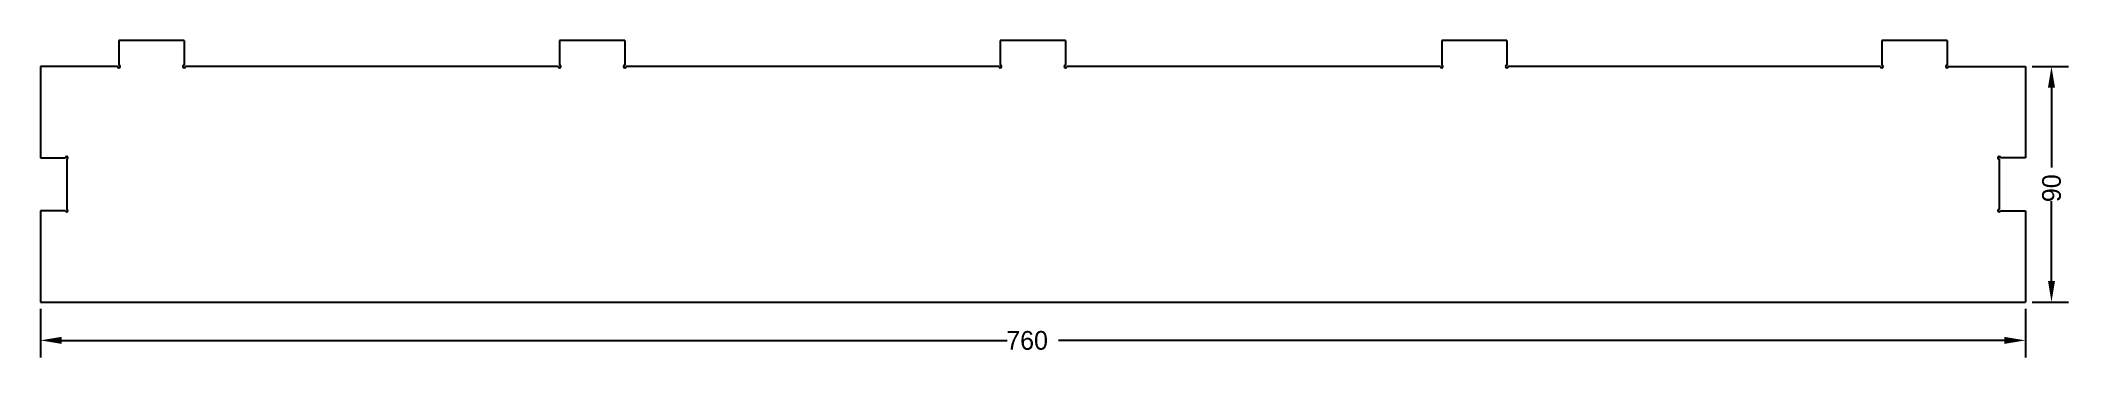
# Model space of a CAD drawing. Extents: x 0 to 776, y -21 to 100.
import ezdxf

# ---------------------------------------------------------------- set-up
doc = ezdxf.new("R2010")
doc.units = 0
doc.layers.get('DEFPOINTS').update_dxf_attribs({"linetype": 'CONTINUOUS'})
doc.layers.add('DIMENSION', color=7, linetype='CONTINUOUS')
doc.layers.add('XT', color=18, linetype='CONTINUOUS')
doc.dimstyles.new('ROTATEDDIM2', dxfattribs={"dimtxt": 7.16, "dimasz": 8.105938, "dimexe": 6.495143, "dimexo": 2.598057, "dimtad": 0, "dimcen": 2.5, "dimazin": 3, "dimtfac": 1, "dimtmove": 0, "dimatfit": 3})
doc.dimstyles.new('ROTATEDDIM3', dxfattribs={"dimtxt": 7.16, "dimasz": 8.105938, "dimexe": 6.495143, "dimexo": 2.598057, "dimtad": 0, "dimcen": 2.5, "dimazin": 3, "dimtfac": 1, "dimtmove": 0, "dimatfit": 3})

# ---------------------------------------------------------------- blocks, each defined once
blk = doc.blocks.new('*D1')
at = {"layer": 'DEFPOINTS', "color": 0}
for p in [(760, 90), (760, 0), (770, 0)]:
    blk.add_point(p, dxfattribs=at)
at = {"layer": 'DIMENSION', "color": 0}
for p, q in [((762.6, 90), (776.5, 90)), ((770, 81.89), (770, 51.42)), ((770, 8.11), (770, 38.58)), ((762.6, 0), (776.5, 0))]:
    blk.add_line(p, q, dxfattribs=at)
for points in [[(771.35, 81.89), (768.65, 81.89), (770, 90)], [(768.65, 8.11), (771.35, 8.11), (770, 0)]]:
    blk.add_solid(points, dxfattribs=at)
at = {"layer": 'DIMENSION', "color": 0, "linetype": 'CONTINUOUS'}
blk.add_text('90', height=7.16, rotation=90, dxfattribs=at).set_placement((773.58, 38.18))
blk = doc.blocks.new('*D2')
at = {"layer": 'DEFPOINTS', "color": 0}
for p in [(0, 0), (760, 0), (760, -14.64)]:
    blk.add_point(p, dxfattribs=at)
at = {"layer": 'DIMENSION', "color": 0}
for p, q in [((0, -2.6), (0, -21.13)), ((760, -2.6), (760, -21.13)), ((8.11, -14.64), (370.17, -14.64)), ((751.89, -14.64), (389.83, -14.64))]:
    blk.add_line(p, q, dxfattribs=at)
for points in [[(8.11, -13.29), (8.11, -15.99), (0, -14.64)], [(751.89, -15.99), (751.89, -13.29), (760, -14.64)]]:
    blk.add_solid(points, dxfattribs=at)
at = {"layer": 'DIMENSION', "color": 0, "linetype": 'CONTINUOUS'}
blk.add_text('760', height=7.16, dxfattribs=at).set_placement((369.77, -18.22))

msp = doc.modelspace()

# ---------------------------------------------------------------- linework, layer by layer
at = {"layer": 'XT', "color": 18}
for p, q in [((55, 99.9), (30, 99.9)), ((30, 99.9), (30, 90.5)), ((55, 99.9), (55, 90.5)), ((223.75, 99.9), (198.75, 99.9)), ((198.75, 99.9), (198.75, 90.5)), ((223.75, 99.9), (223.75, 90.5)), ((392.5, 99.9), (367.5, 99.9)), ((367.5, 99.9), (367.5, 90.5)), ((392.5, 99.9), (392.5, 90.5)), ((561.5, 99.9), (536.5, 99.9)), ((536.5, 99.9), (536.5, 90.5)), ((561.5, 99.9), (561.5, 90.5)), ((730, 99.9), (705, 99.9)), ((705, 99.9), (705, 90.5)), ((730, 99.9), (730, 90.5)), ((29.5, 90), (0, 90)), ((0, 90), (0, 55.1)), ((198.25, 90), (55.5, 90)), ((367, 90), (224.25, 90)), ((536, 90), (393, 90)), ((704.5, 90), (562, 90)), ((730.5, 90), (760, 90)), ((760, 90), (760, 55.1)), ((0, 55.1), (9.5, 55.1)), ((10, 54.6), (10, 35.4)), ((750, 54.6), (750, 35.4)), ((760, 55.1), (750.5, 55.1)), ((9.5, 34.9), (0, 34.9)), ((750.5, 34.9), (760, 34.9))]:
    msp.add_line(p, q, dxfattribs=at)
at = {"layer": 'XT', "color": 150}
for p, q in [((0, 34.9), (0, 0)), ((760, 34.9), (760, 0)), ((0, 0), (760, 0))]:
    msp.add_line(p, q, dxfattribs=at)
at = {"layer": 'XT', "color": 18}
for centre, start, end in [((30, 90), 180, 90), ((55, 90), 90, 0), ((198.75, 90), 180, 90), ((223.75, 90), 90, 0), ((367.5, 90), 180, 90), ((392.5, 90), 90, 0), ((536.5, 90), 180, 90), ((561.5, 90), 90, 0), ((705, 90), 180, 90), ((730, 90), 90, 0), ((10, 55.1), 270, 180), ((750, 55.1), 360, 270), ((10, 34.9), 180, 90), ((750, 34.9), 90, 0)]:
    msp.add_arc(centre, 0.5, start, end, dxfattribs=at)

# ---------------------------------------------------------------- dimensions: what is measured, and where the dimension line sits
at = {"layer": 'DIMENSION', "color": 150}
dim = msp.add_linear_dim(base=(770, 0), p1=(760, 90), p2=(760, 0), angle=90, dimstyle='ROTATEDDIM2', dxfattribs=at)
dim.commit()
dim.dimension.update_dxf_attribs({"geometry": '*D1', "text_midpoint": (770, 45)})
dim = msp.add_linear_dim(base=(760, -14.636), p1=(0, 0), p2=(760, 0), dimstyle='ROTATEDDIM3', dxfattribs=at)
dim.commit()
dim.dimension.update_dxf_attribs({"geometry": '*D2', "text_midpoint": (380, -14.636)})

doc.saveas('drawing.dxf')
